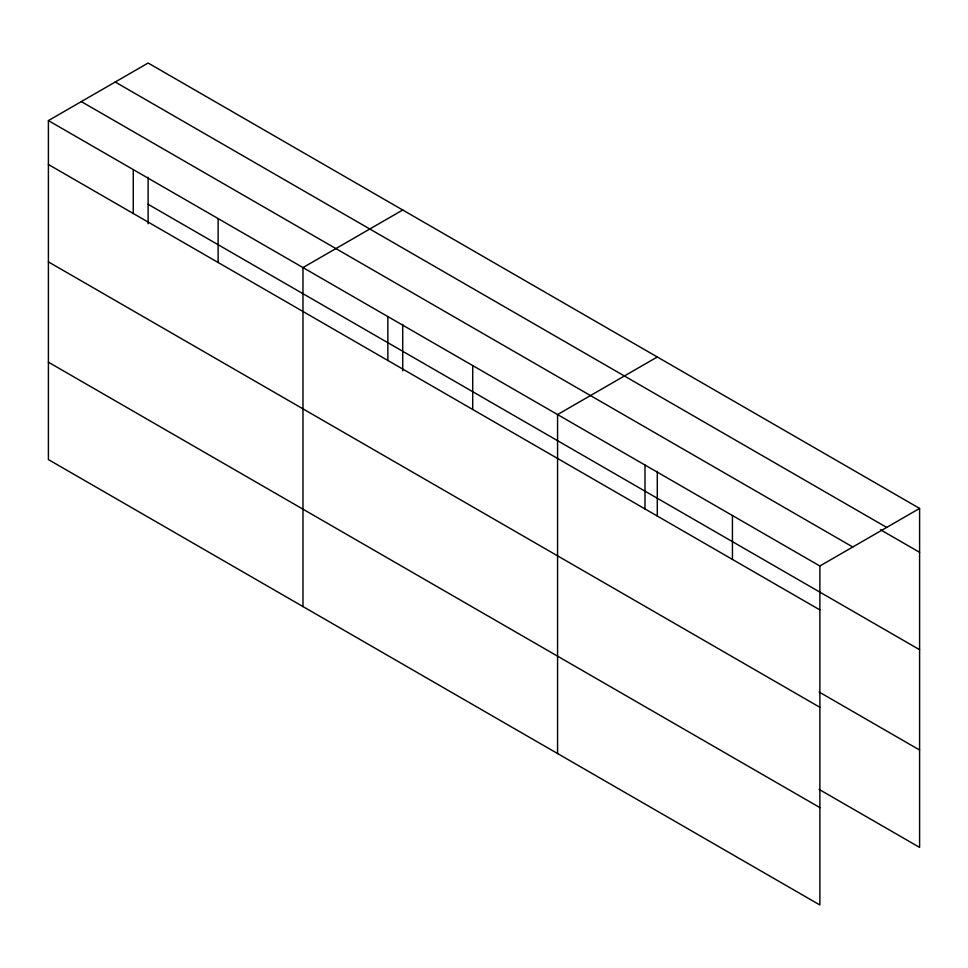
<?xml version="1.0" encoding="UTF-8"?>
<svg xmlns="http://www.w3.org/2000/svg" width="968" height="968" viewBox="0 0 968 968"><rect width="100%" height="100%" fill="white"/><g stroke="black" fill="none" stroke-linecap="round" stroke-linejoin="round"><path stroke-width="1.45" d="M148.128 223.765L148.128 177.326M819.872 707.281L819.872 566.002L48.4 120.601L48.4 459.582L819.872 904.983L819.872 707.281L48.4 261.868M819.122 789.392L919.6 847.399L919.6 508.418L148.128 63.017L48.4 120.601M402.712 210.008L302.984 267.579L302.984 606.561M657.296 356.986L557.568 414.558L557.568 753.54M819.872 566.002L919.6 508.418M115.216 82.014L886.688 527.427M880.456 529.726L919.6 552.329M81.312 101.592L852.784 547.005M148.128 204.296L919.6 649.697M48.4 164.499L819.872 609.9M819.122 692.011L919.6 750.031M48.4 362.201L819.872 807.602M732.437 515.52L732.437 559.419M657.296 471.295L657.296 516.234M645.003 465.039L645.003 508.95M472.711 365.565L472.711 409.476M402.712 324.316L402.712 370.744M387.853 316.572L387.853 360.471M218.127 218.587L218.127 262.485M133.257 169.594L133.257 213.492"/></g></svg>
